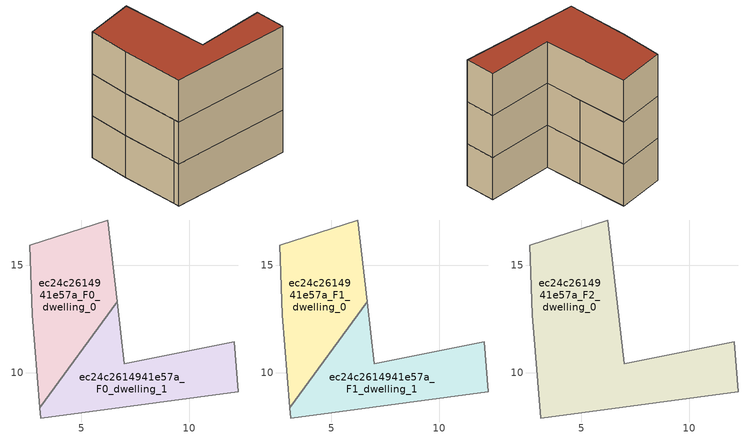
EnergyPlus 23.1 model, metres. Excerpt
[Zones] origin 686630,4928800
ec24c2614941e57a_F0_dwelling_0
 floor ground (EU_floor_Construction): 3.07,8.38 6.65,13.3 6.21,17.1 2.6,15.92 2.71,12.69 z0
 wall adiabatic (EU_wall_Construction): 3.07,8.38 2.71,12.69 2.6,15.92 6.21,17.1 6.65,13.3 z0:3
 wall to ec24c2614941e57a_F0_dwelling_1 (EU_wall_Construction): 6.65,13.3 3.07,8.38 z0:3
ec24c2614941e57a_F0_dwelling_1
 floor ground (EU_floor_Construction): 12.27,9.14 12.09,11.45 6.98,10.43 6.65,13.3 3.07,8.38 3.11,7.91 z0
 wall adiabatic (EU_wall_Construction): 6.65,13.3 6.98,10.43 12.09,11.45 12.27,9.14 3.11,7.91 3.07,8.38 z0:3
ec24c2614941e57a_F1_dwelling_0
 floor to ec24c2614941e57a_F0_dwelling_0 (EU_floor_Construction): 3.07,8.38 6.65,13.3 6.21,17.1 2.6,15.92 2.71,12.69 z3
 wall adiabatic (EU_wall_Construction): 3.07,8.38 2.71,12.69 2.6,15.92 6.21,17.1 6.65,13.3 z3:6
 wall to ec24c2614941e57a_F1_dwelling_1 (EU_wall_Construction): 6.65,13.3 3.07,8.38 z3:6
ec24c2614941e57a_F1_dwelling_1
 floor to ec24c2614941e57a_F0_dwelling_1 (EU_floor_Construction): 12.27,9.14 12.09,11.45 6.98,10.43 6.65,13.3 3.07,8.38 3.11,7.91 z3
 wall adiabatic (EU_wall_Construction): 6.65,13.3 6.98,10.43 12.09,11.45 12.27,9.14 3.11,7.91 3.07,8.38 z3:6
ec24c2614941e57a_F2_dwelling_0
 floor to ec24c2614941e57a_F1_dwelling_0 (EU_floor_Construction): 3.07,8.38 6.65,13.3 6.21,17.1 2.6,15.92 2.71,12.69 z6
 floor to ec24c2614941e57a_F1_dwelling_1 (EU_floor_Construction): 12.27,9.14 12.09,11.45 6.98,10.43 6.65,13.3 3.07,8.38 3.11,7.91 z6
 wall adiabatic (EU_wall_Construction): 12.27,9.14 3.11,7.91 2.71,12.69 2.6,15.92 6.21,17.1 6.98,10.43 12.09,11.45 12.27,9.14 z6:9
 roof outside (EU_roof_Construction): 12.09,11.45 12.27,9.14 3.11,7.91 2.71,12.69 2.6,15.92 6.21,17.1 6.98,10.43 z9
[Building]
EU S2 Campaign: North Axis=0; Terrain=City; Solar Distribution=FullExterior
[Site:Location]
Bologna: Latitude=44.5; Longitude=11.25; Time Zone=1; Elevation=37
[SizingPeriod:WeatherFileDays]
AnnualSizingPeriod: Begin Month=1; Begin Day of Month=1; End Month=12; End Day of Month=31; Day of Week for Start Day=Monday; Use Weather File Daylight Saving Period=No; Use Weather File Rain and Snow Indicators=No
[MATERIAL]
EU_InternalMass_Material: Roughness=MediumRough; Thickness=0.1; Conductivity=1; Density=1800; Specific Heat=900; Thermal Absorptance=0.9; Solar Absorptance=0.7; Visible Absorptance=0.7
[MATERIAL:NOMASS] Roughness=MediumRough; Thermal Absorptance=0.9; Solar Absorptance=0.7; Visible Absorptance=0.7
Name | Thermal Resistance
EU_wall_NoMass | 0.937881
EU_roof_NoMass | 0.548572
EU_floor_NoMass | 0.71348
[CONSTRUCTION]
EU_wall_Construction: EU_wall_NoMass
EU_roof_Construction: EU_roof_NoMass
EU_floor_Construction: EU_floor_NoMass
EU_InternalMass_Construction: EU_InternalMass_Material
[ZONE] Type=1; Multiplier=1; Ceiling Height=autocalculate; Floor Area=autocalculate; Part of Total Floor Area=Yes
Name | Volume
ec24c2614941e57a_F0_dwelling_0 | 66.3259
ec24c2614941e57a_F1_dwelling_0 | 66.3252
ec24c2614941e57a_F2_dwelling_0 | 132.636
ec24c2614941e57a_F0_dwelling_1; ec24c2614941e57a_F1_dwelling_1 | 66.3142
[INTERNALMASS] Construction=EU_InternalMass_Construction
Name | Zone or ZoneList | Surface Area
ec24c2614941e57a_F0_dwelling_0_EU_InternalMass | ec24c2614941e57a_F0_dwelling_0 | 22.1085
ec24c2614941e57a_F0_dwelling_1_EU_InternalMass | ec24c2614941e57a_F0_dwelling_1 | 22.1048
ec24c2614941e57a_F1_dwelling_0_EU_InternalMass | ec24c2614941e57a_F1_dwelling_0 | 22.1085
ec24c2614941e57a_F1_dwelling_1_EU_InternalMass | ec24c2614941e57a_F1_dwelling_1 | 22.1048
ec24c2614941e57a_F2_dwelling_0_EU_InternalMass | ec24c2614941e57a_F2_dwelling_0 | 44.2129
[OTHEREQUIPMENT] Fuel Type=Electricity; Design Level Calculation Method=Watts/Area; Power per Zone Floor Area=1; Fraction Latent=0; Fraction Radiant=0; Fraction Lost=0; Carbon Dioxide Generation Rate=0; EndUse Subcategory=EU_Step8_InternalGains
Name | Zone or ZoneList or Space or SpaceList | Schedule
EU_Step8_InternalGain_ec24c2614941e57a_F0_dwelling_0_f000 | ec24c2614941e57a_F0_dwelling_0 | EU_Step8_GainSchedule_ec24c2614941e57a_F0_dwelling_0_f000
EU_Step8_InternalGain_ec24c2614941e57a_F0_dwelling_1_f000 | ec24c2614941e57a_F0_dwelling_1 | EU_Step8_GainSchedule_ec24c2614941e57a_F0_dwelling_1_f000
EU_Step8_InternalGain_ec24c2614941e57a_F1_dwelling_0_f000 | ec24c2614941e57a_F1_dwelling_0 | EU_Step8_GainSchedule_ec24c2614941e57a_F1_dwelling_0_f000
EU_Step8_InternalGain_ec24c2614941e57a_F1_dwelling_1_f000 | ec24c2614941e57a_F1_dwelling_1 | EU_Step8_GainSchedule_ec24c2614941e57a_F1_dwelling_1_f000
EU_Step8_InternalGain_ec24c2614941e57a_F2_dwelling_0_f000 | ec24c2614941e57a_F2_dwelling_0 | EU_Step8_GainSchedule_ec24c2614941e57a_F2_dwelling_0_f000
[ZONEVENTILATION:DESIGNFLOWRATE] Schedule=EU_AlwaysOn; Design Flow Rate Calculation Method=AirChanges/Hour; Air Changes per Hour=0.687892; Ventilation Type=Natural; Fan Pressure Rise=0; Fan Total Efficiency=1; Constant Term Coefficient=1; Temperature Term Coefficient=0; Velocity Term Coefficient=0; Velocity Squared Term Coefficient=0; Minimum Indoor Temperature=-100; Maximum Indoor Temperature=100; Delta Temperature=-100; Minimum Outdoor Temperature=-100; Maximum Outdoor Temperature=100; Maximum Wind Speed=40
Name | Zone or ZoneList or Space or SpaceList
EU_ConstantAir_ec24c2614941e57a_F0_dwelling_0 | ec24c2614941e57a_F0_dwelling_0
EU_ConstantAir_ec24c2614941e57a_F0_dwelling_1 | ec24c2614941e57a_F0_dwelling_1
EU_ConstantAir_ec24c2614941e57a_F1_dwelling_0 | ec24c2614941e57a_F1_dwelling_0
EU_ConstantAir_ec24c2614941e57a_F1_dwelling_1 | ec24c2614941e57a_F1_dwelling_1
EU_ConstantAir_ec24c2614941e57a_F2_dwelling_0 | ec24c2614941e57a_F2_dwelling_0
[HVACTEMPLATE:THERMOSTAT] Constant Heating Setpoint=20; Constant Cooling Setpoint=50
EU_HeatOnly_ec24c2614941e57a_F0_dwelling_0; EU_HeatOnly_ec24c2614941e57a_F0_dwelling_1; EU_HeatOnly_ec24c2614941e57a_F1_dwelling_0; EU_HeatOnly_ec24c2614941e57a_F1_dwelling_1; EU_HeatOnly_ec24c2614941e57a_F2_dwelling_0
[HVACTEMPLATE:ZONE:IDEALLOADSAIRSYSTEM] System Availability Schedule=EU_AlwaysOn; Maximum Heating Supply Air Temperature=50; Minimum Cooling Supply Air Temperature=13; Maximum Heating Supply Air Humidity Ratio=0.0156; Minimum Cooling Supply Air Humidity Ratio=0.0077; Heating Limit=NoLimit; Cooling Limit=NoLimit; Heating Availability Schedule=EU_AlwaysOn; Cooling Availability Schedule=EU_CoolingOff; Dehumidification Control Type=ConstantSensibleHeatRatio; Cooling Sensible Heat Ratio=0.7; Dehumidification Setpoint=60; Humidification Control Type=None; Humidification Setpoint=30; Outdoor Air Method=None; Outdoor Air Flow Rate per Person=0.00944; Outdoor Air Flow Rate per Zone Floor Area=0; Outdoor Air Flow Rate per Zone=0; Demand Controlled Ventilation Type=None; Outdoor Air Economizer Type=NoEconomizer; Heat Recovery Type=None; Sensible Heat Recovery Effectiveness=0.7; Latent Heat Recovery Effectiveness=0.65
Name | Template Thermostat
ec24c2614941e57a_F0_dwelling_0 | EU_HeatOnly_ec24c2614941e57a_F0_dwelling_0
ec24c2614941e57a_F0_dwelling_1 | EU_HeatOnly_ec24c2614941e57a_F0_dwelling_1
ec24c2614941e57a_F1_dwelling_0 | EU_HeatOnly_ec24c2614941e57a_F1_dwelling_0
ec24c2614941e57a_F1_dwelling_1 | EU_HeatOnly_ec24c2614941e57a_F1_dwelling_1
ec24c2614941e57a_F2_dwelling_0 | EU_HeatOnly_ec24c2614941e57a_F2_dwelling_0
[SIZING:ZONE] Zone Cooling Design Supply Air Temperature Input Method=SupplyAirTemperature; Zone Cooling Design Supply Air Temperature=13; Zone Heating Design Supply Air Temperature Input Method=SupplyAirTemperature; Zone Heating Design Supply Air Temperature=50; Zone Cooling Design Supply Air Humidity Ratio=0.008; Zone Heating Design Supply Air Humidity Ratio=0.008; Cooling Design Air Flow Method=DesignDay; Cooling Design Air Flow Rate=0; Cooling Minimum Air Flow per Zone Floor Area=0.000762; Cooling Minimum Air Flow=0; Cooling Minimum Air Flow Fraction=0.2; Heating Design Air Flow Method=DesignDay; Heating Design Air Flow Rate=0; Heating Maximum Air Flow per Zone Floor Area=0.002032; Heating Maximum Air Flow=0.141576; Heating Maximum Air Flow Fraction=0.3; Account for Dedicated Outdoor Air System=No; Dedicated Outdoor Air System Control Strategy=NeutralSupplyAir; Dedicated Outdoor Air Low Setpoint Temperature for Design=autosize; Dedicated Outdoor Air High Setpoint Temperature for Design=autosize; Zone Load Sizing Method=Sensible Load Only No Latent Load; Zone Latent Cooling Design Supply Air Humidity Ratio Input Method=HumidityRatioDifference; Zone Cooling Design Supply Air Humidity Ratio Difference=0.005; Zone Latent Heating Design Supply Air Humidity Ratio Input Method=HumidityRatioDifference; Zone Humidification Design Supply Air Humidity Ratio Difference=0.005
ec24c2614941e57a_F0_dwelling_0; ec24c2614941e57a_F0_dwelling_1; ec24c2614941e57a_F1_dwelling_0; ec24c2614941e57a_F1_dwelling_1; ec24c2614941e57a_F2_dwelling_0
[SCHEDULE:CONSTANT]
Name | Hourly Value
EU_AlwaysOn | 1
EU_CoolingOff | 0
[SCHEDULE:FILE] Column Number=1; Rows to Skip at Top=0; Number of Hours of Data=8760; Column Separator=Comma; Interpolate to Timestep=No; Minutes per Item=60; Adjust Schedule for Daylight Savings=Yes
Name | File
EU_Step8_GainSchedule_ec24c2614941e57a_F0_dwelling_0_f000 | ../../schedules/ec24c2614941e57a/ec24c2614941e57a_F0_dwelling_0_f000_gain.csv
EU_Step8_GainSchedule_ec24c2614941e57a_F0_dwelling_1_f000 | ../../schedules/ec24c2614941e57a/ec24c2614941e57a_F0_dwelling_1_f000_gain.csv
EU_Step8_GainSchedule_ec24c2614941e57a_F1_dwelling_0_f000 | ../../schedules/ec24c2614941e57a/ec24c2614941e57a_F1_dwelling_0_f000_gain.csv
EU_Step8_GainSchedule_ec24c2614941e57a_F1_dwelling_1_f000 | ../../schedules/ec24c2614941e57a/ec24c2614941e57a_F1_dwelling_1_f000_gain.csv
EU_Step8_GainSchedule_ec24c2614941e57a_F2_dwelling_0_f000 | ../../schedules/ec24c2614941e57a/ec24c2614941e57a_F2_dwelling_0_f000_gain.csv
